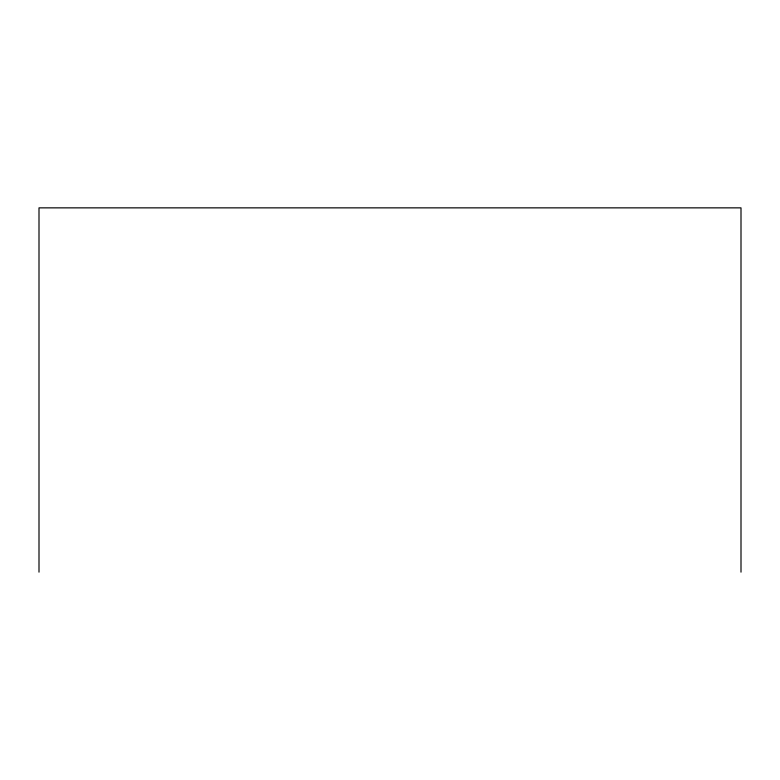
<?xml version="1.0" encoding="UTF-8"?>
<svg xmlns="http://www.w3.org/2000/svg" width="780" height="780" viewBox="0 0 780 780"><rect width="100%" height="100%" fill="white"/><g stroke="black" fill="none" stroke-linecap="round" stroke-linejoin="round"><path stroke-width="1.17" d="M741 572.14L741 207.86L39 207.86L39 572.14"/></g></svg>
